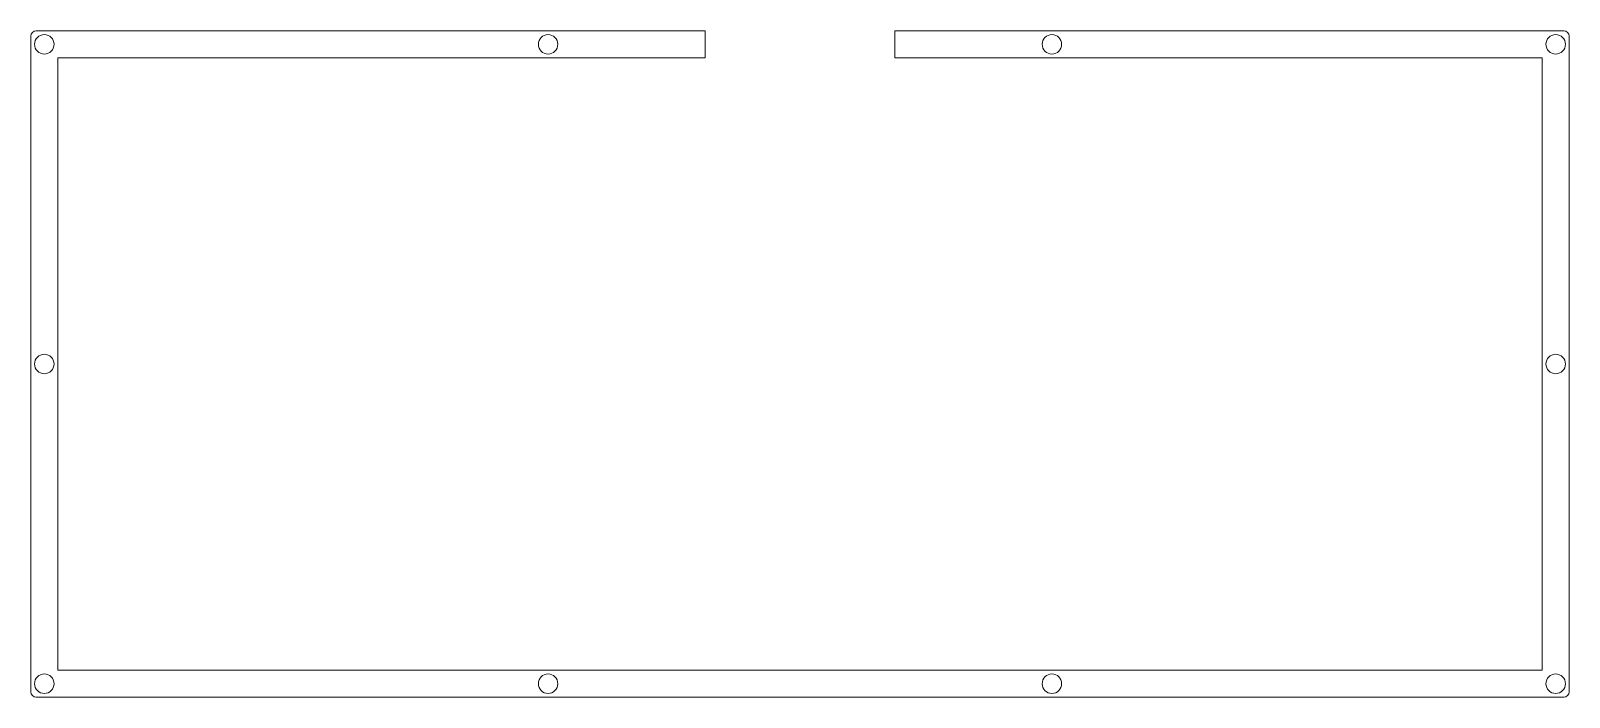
# Model space of a CAD drawing. Header units: millimetres. Extents: x 74 to 358, y 94 to 217.
import ezdxf

# ---------------------------------------------------------------- set-up
doc = ezdxf.new("R2010")
doc.units = ezdxf.units.MM

msp = doc.modelspace()

# ---------------------------------------------------------------- linework, layer by layer
at = {"color": 7, "linetype": 'Continuous', "lineweight": 15}
for p, q in [((73.79, 216.02), (73.79, 95.02)), ((198.29, 217.02), (74.79, 217.02)), ((198.29, 217.02), (198.29, 212.02)), ((233.29, 212.02), (233.29, 217.02)), ((356.79, 217.02), (233.29, 217.02)), ((357.79, 95.02), (357.79, 216.02)), ((198.29, 212.02), (78.79, 212.02)), ((78.79, 212.02), (78.79, 99.02)), ((352.79, 212.02), (233.29, 212.02)), ((352.79, 99.02), (352.79, 212.02)), ((78.79, 99.02), (352.79, 99.02)), ((74.79, 94.02), (356.79, 94.02))]:
    msp.add_line(p, q, dxfattribs=at)
for centre in [(76.29, 214.52), (169.29, 214.52), (262.29, 214.52), (355.29, 214.52), (76.29, 155.52), (355.29, 155.52), (76.29, 96.52), (169.29, 96.52), (262.29, 96.52), (355.29, 96.52)]:
    msp.add_circle(centre, 1.8, dxfattribs=at)
for centre, start, end in [((74.79, 216.02), 90, 180), ((356.79, 216.02), 0, 90), ((74.79, 95.02), 180, 270), ((356.79, 95.02), 270, 0)]:
    msp.add_arc(centre, 1, start, end, dxfattribs=at)

doc.saveas('drawing.dxf')
